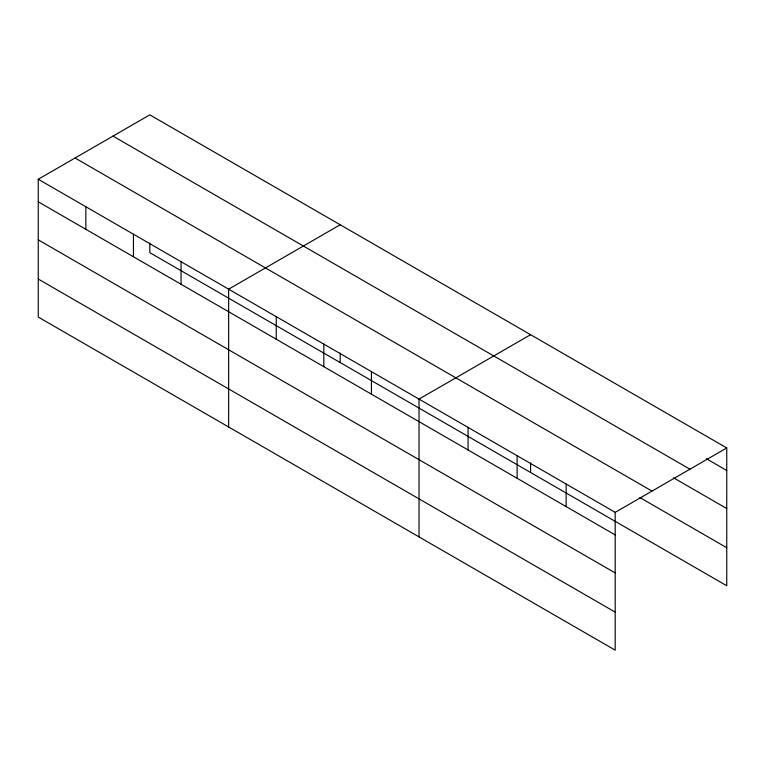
<?xml version="1.0" encoding="UTF-8"?>
<svg xmlns="http://www.w3.org/2000/svg" width="765" height="765" viewBox="0 0 765 765"><rect width="100%" height="100%" fill="white"/><g stroke="black" fill="none" stroke-linecap="round" stroke-linejoin="round"><path stroke-width="1.15" d="M615.194 572.937L615.194 512.349L38.25 179.259L38.25 317.054L615.194 650.154L615.194 572.937L38.25 239.847M149.806 243.146L149.806 252.651L726.75 585.741L726.75 447.946L149.806 114.846L38.25 179.259M340.195 224.767L228.639 289.18L228.639 426.975M530.594 334.688L419.029 399.101L419.029 536.906M615.194 512.349L726.75 447.946M706.315 458.704L726.75 470.504M112.99 136.103L689.934 469.194M673.621 477.857L726.75 508.534M75.066 158.001L652.01 491.092M639.913 497.575L726.75 547.711M38.25 201.817L615.194 534.907M38.25 279.024L615.194 612.124M566.148 484.035L566.148 506.593M530.594 462.988L530.594 472.493M517.111 455.72L517.111 478.288M468.075 427.406L468.075 449.973M371.436 371.618L371.436 394.176M340.195 353.067L340.195 362.572M323.834 344.135L323.834 366.693M276.242 316.653L276.242 339.22M181.047 261.697L181.047 284.255M133.445 234.214L133.445 256.772M85.852 206.732L85.852 229.299"/></g></svg>
